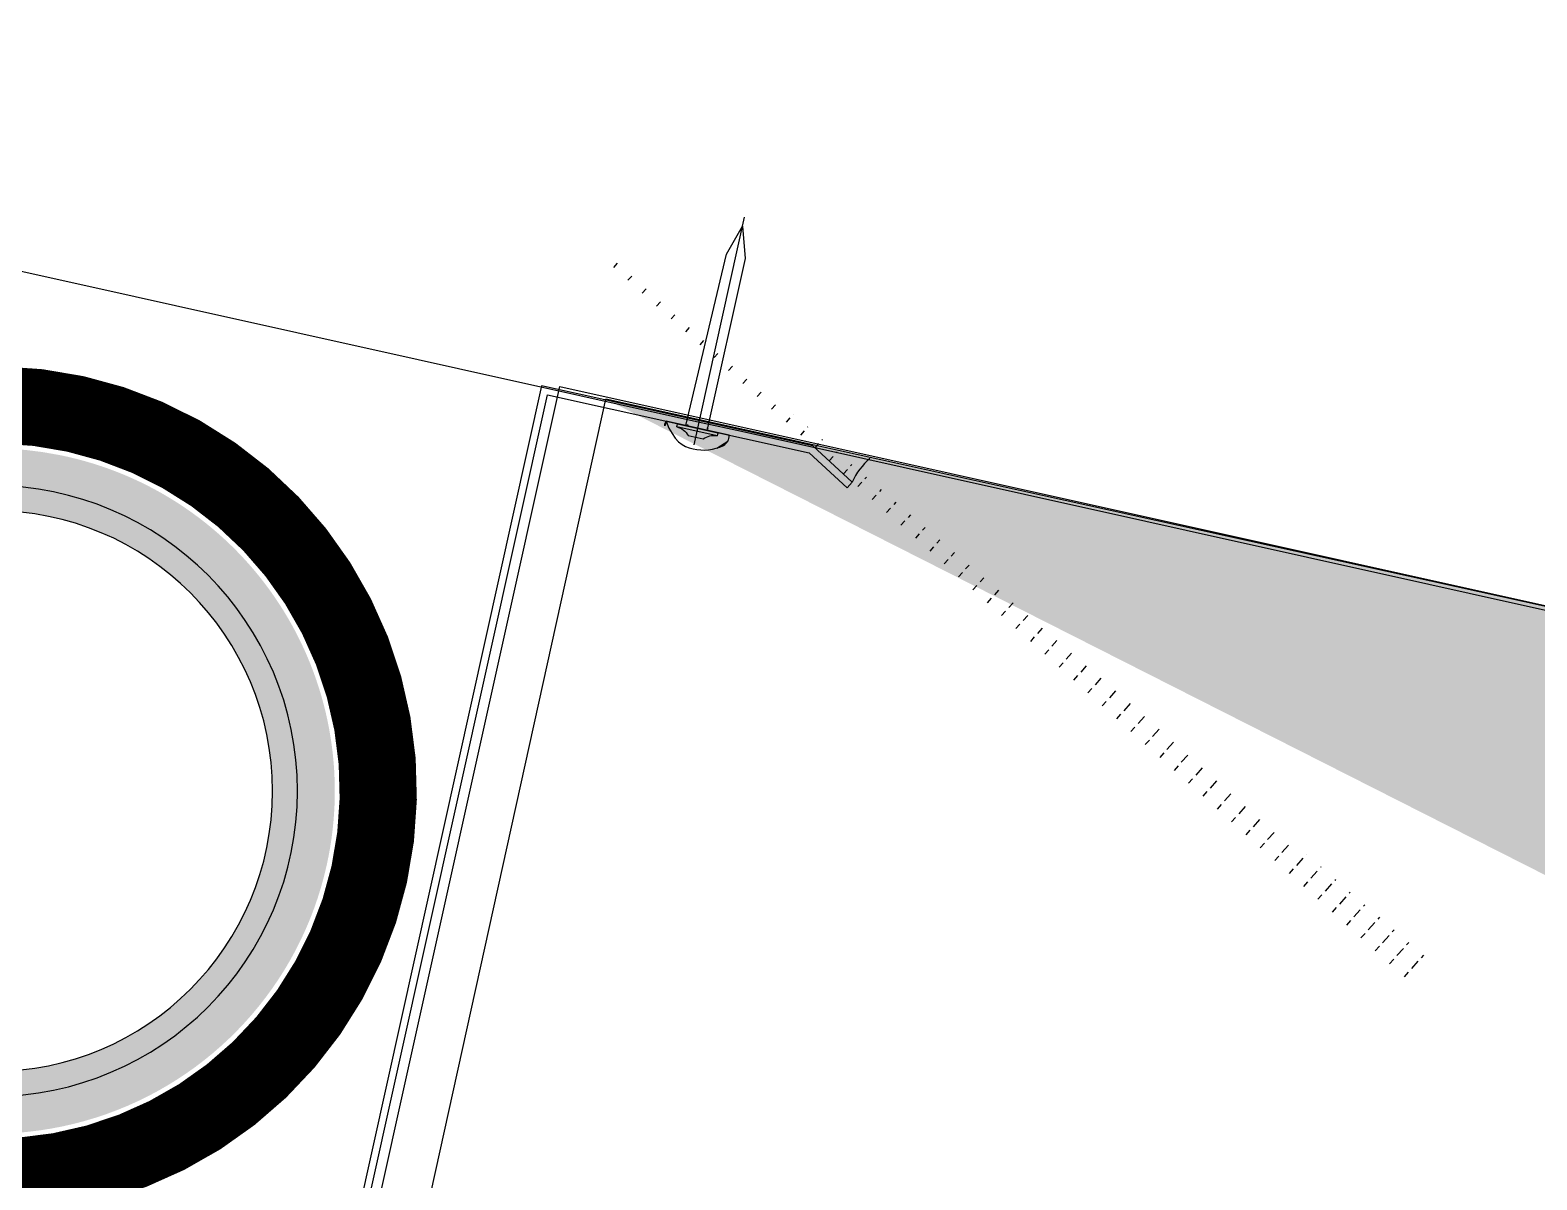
# Model space of a CAD drawing. Header units: inches. Extents: x 0 to 1813292486, y 0 to 3473589894.
# Drawn here: x 600481677.5 to 600481970.1, y 3473213360.1 to 3473213583.3 of the extents above; entities that cross this region are included whole.
import ezdxf
from ezdxf.enums import TextEntityAlignment as Align

# ---------------------------------------------------------------- set-up
doc = ezdxf.new("R2010")
doc.units = ezdxf.units.IN
doc.header["$LTSCALE"] = 1000
doc.header["$MEASUREMENT"] = 0
doc.linetypes.add('AX-MALL-WALL-P02-QT$0$CENTER', pattern=[2, 1.25, -0.25, 0.25, -0.25])
doc.linetypes.add('AX-MALL-WALL-P02-QT$0$DASHED', pattern=[0.75, 0.5, -0.25])
for name, color, linetype in [('A-Anno-Note', 241, 'Continuous'), ('AX-MALL-P02-200$0$A-Anno-Note', 241, 'Continuous'), ('AX-MALL-WALL-P02$0$A-Anno-Note', 241, 'Continuous'), ('AX-MALL-WALL-P02-QT$0$A-Anno-Note', 241, 'Continuous'), ('AX-MALL-WALL-P02-QT$0$A-Detl-Patt', 8, 'Continuous'), ('AX-MALL-WALL-P02-QT$0$A-Detl-Thin', 131, 'Continuous'), ('AX-MALL-WALL-P02-QT$0$A-Wall', 2, 'Continuous'), ('AX-MALL-WALL-P02-QT$0$A-Wall-Patt', 13, 'Continuous'), ('AX-MALL-WALL-P02-QT$0$GC', 2, 'Continuous'), ('AX-MALL-WALL-P02-QT$0$L18', 6, 'Continuous'), ('AX-MALL-WALL-P02-QT$0$SEAL', 95, 'Continuous'), ('AX-MALL-WALL-P02-QT$0$STAIR', 9, 'AX-MALL-WALL-P02-QT$0$DASHED'), ('AX-MALL-WALL-P02-QT$0$STSF', 2, 'Continuous'), ('AX-MALL-WALL-P02-QT$0$zx', 1, 'AX-MALL-WALL-P02-QT$0$CENTER'), ('PX-MALL-P02-LG$0$P-Exsh', 31, 'Continuous'), ('PX-MALL-P02-LG$0$P-Hydt-Boxx', 221, 'Continuous'), ('PX-MALL-P02-LG$0$P-Hydt-Pipe', 221, 'Continuous'), ('PX-MALL-P02-LG$0$P-Pipe-Risr', 7, 'Continuous'), ('PX-MALL-P02-LG$0$P-Pipe-Risr-Arch', 6, 'Continuous'), ('PX-MALL-P02-LG$0$P-Pipe-Risr-W100', 6, 'Continuous'), ('PX-MALL-P02-LG$0$P-Pipe-Risr-W50', 6, 'Continuous')]:
    doc.layers.add(name, color=color, linetype=linetype)
doc.layers.add('AX-MALL-WALL-P02-QT$0$XC-T', color=4, linetype='Continuous', lineweight=40)
doc.styles.add('PX-MALL-P02-LG$0$jzfz', font='gbenor.shx', dxfattribs={"bigfont": 'gbcbig.shx'})

# ---------------------------------------------------------------- blocks, each defined once
blk = doc.blocks.new('AX-MALL-WALL-P02-QT$0$tj')
at = {"layer": 'AX-MALL-WALL-P02-QT$0$A-Detl-Patt'}
h = blk.add_hatch(dxfattribs=at)
h.set_pattern_fill('STEEL', color=256, scale=100.0000000000001, angle=50.43183869082386)
h.set_pattern_definition([(75.00000000004839, (-14278.19445574284, 156289.8254051208), (-153.3407249234246, 41.08752340989569), []), (75.00000000004839, (-14317.88195610046, 156358.5661673546), (-153.3407249234246, 41.08752340989569), [])])
edge = h.paths.add_edge_path()
edge.add_line((88101.273016572, 47666.64152574539), (87883.93542659283, 47459.84604215622))
edge.add_line((87883.93542659283, 47459.84604215622), (91571.54751467705, 43584.64122533798))
edge.add_arc((262949.389629302, 558937.705083496), 543101.4133620498, 251.6057364187558, 260.0288666978238)
edge.add_arc((172180.8466627672, -2862.146247219684), 27099.9982179492, 64.7128659603706, 96.9316049602786, ccw=False)
edge.add_arc((262948.9730309481, 558936.3205539446), 543099.9677998082, 261.6155114784545, 271.7251478115656)
edge.add_line((279298.9759148359, 16082.51663446426), (279298.9759315252, 16382.65274763107))
edge.add_arc((262948.9742454757, 558936.3204835369), 542799.9676941936, 261.62020364125146, 271.7261014454634, ccw=False)
edge.add_arc((172180.8456921196, -2862.14609140989), 27400.00151046549, 64.80631838577902, 96.83815911678944)
edge.add_arc((262949.394896181, 558937.7037490648), 542801.4137571028, 251.6136389015772, 260.02417327084333, ccw=False)
edge.add_line((91737.26096642017, 43845.69257831573), (88101.273016572, 47666.64152574539))
blk.add_lwpolyline([(88103.03003954887, 47737.33037519455), (87813.24658572674, 47461.60306501389), (91543.92713344097, 43541.13421487808, 0.03677856867194786), (168908.9495433569, 23989.2463850975, -0.1416543586965341), (183742.0972260237, 21592.70785188675, 0.04416604653312874), (279348.9759123325, 16034.00206041336), (279348.9759345055, 16434.18465709686, -0.04414427716130016), (183859.0483468771, 21979.79425859451, 0.1405450684183163), (168919.8474783897, 24393.46752309799, -0.03670519880877311), (91764.87840116024, 43889.20268630981), (88103.03007543087, 47737.33033752441)], format="xyb", dxfattribs=at)
blk.add_lwpolyline([(88101.273016572, 47666.64152574539), (87883.93542659283, 47459.84604215622), (91571.54751467705, 43584.64122533798, 0.0367693963449814), (168910.2986617088, 24039.77597379684, -0.1415142461245126), (183756.7420067787, 21641.08926153183, 0.04414024362697595), (279298.9759148359, 16082.51663446426), (279298.9759315252, 16382.65274763107, -0.04412389944666065), (183844.4648458958, 21931.40288829803, 0.1406825130026793), (168918.4574091434, 24342.94360637665, -0.03671436212623864), (91737.26096642017, 43845.69257831573)], format="xyb", close=True, dxfattribs=at)
blk = doc.blocks.new('AX-MALL-WALL-P02-QT$0$SD37x42')
at = {"layer": 'AX-MALL-WALL-P02-QT$0$L18'}
for points in [[(-4, 0.5999999999986585, 0.2084405735842766), (-1.5, 1.799999999998704), (1.5, 1.799999999998704, 0.2084405735842766), (4, 0.5999999999986585), (-4.000000000001819, 0.5999999999986585), (-4, -1.250555214937776e-12), (4, 1.250555214937776e-12), (4, 0.5999999999986585)], [(-2.350000000000364, -7.958078640513122e-13, -0.414213562373131), (-1.850000000000364, -0.5000000000007958), (-1.850000000000364, -34.2000000000013), (0, -40.2000000000013), (1.849999999999454, -34.2000000000013), (1.849999999999454, -0.5000000000007958, -0.414213562373095), (2.349999999999454, -7.958078640513122e-13)]]:
    blk.add_lwpolyline(points, format="xyb", dxfattribs=at)
at = {"layer": 'AX-MALL-WALL-P02-QT$0$zx'}
blk.add_line((0, 3.284486051296312), (0, -41.9599113763594), dxfattribs=at)
blk = doc.blocks.new('AX-MALL-WALL-P02-QT$0$Pm6-sh')
at = {"layer": 'AX-MALL-WALL-P02-QT$0$SEAL'}
h = blk.add_hatch(dxfattribs=at)
h.set_pattern_fill('ANSI37', color=256, scale=10, style=0)
h.set_pattern_definition([(44.99999999999999, (-19.99160936398599, -250.6485757686158), (-0.8838834764831844, 0.8838834764831844), []), (135, (-19.99160936398599, -250.6485757686158), (-0.8838834764831844, -0.8838834764831844), [])])
edge = h.paths.add_edge_path()
edge.add_arc((-0.1900467915774766, -4.521582304008564), 8.617608668481965, 88.77925127449454, 128.8620474018337)
edge.add_arc((-4.281924022181625, 0.5745069437180255), 2.082086379939756, 129.1744172430505, 196.0173535343711)
edge.add_line((-6.283179994102795, -2.273736754432321e-13), (6.283179994102795, -1.13686837721616e-13))
edge.add_arc((4.281924022181697, 0.574506943718061), 2.082086379939664, 343.9826464656304, 410.8255827569511)
edge.add_arc((0.1900467915774762, -4.521582304008486), 8.617608668481887, 51.13795259816609, 91.22074872550532)
blk.add_lwpolyline([(-0.006453183339459656, 4.094070460008197, 0.176699502915152), (-5.597143060081123, 2.188595719429372, 0.300218596868722), (-6.283179994102795, -2.273736754432321e-13), (6.283179994102795, -1.13686837721616e-13, 0.3002185968687222), (5.597143060081095, 2.188595719429372, 0.1766995029151519), (0.006453183339488078, 4.094070460008197)], format="xyb", dxfattribs=at)
blk = doc.blocks.new('AX-MALL-WALL-P02-QT$0$1300XF')
at = {"layer": 'AX-MALL-WALL-P02-QT$0$SEAL'}
h = blk.add_hatch(dxfattribs=at)
h.set_pattern_fill('ANSI33', color=256, scale=15, angle=209.9999999999999, style=0)
h.set_pattern_definition([(284.9999999999998, (-14726210.65778494, -9147197.322050596), (-3.622221848584005, -0.9705714191344534), []), (284.9999999999998, (-14726208.36138831, -9147198.64787581), (-3.622221848584005, -0.9705714191344534), [1.874999999999999, -0.9374999999999993])])
edge = h.paths.add_edge_path()
edge.add_line((936.9084697644575, -240.0695339366794), (947.8939430973842, -242.8843806274235))
edge.add_line((947.8939431160688, -242.884380631207), (937.8765725400299, -245.686578564404))
edge.add_arc((924.7738736216561, -245.0528916381882), 13.11801348290959, 357.2311568340137, 382.326659324864)
at = {"color": 4, "ltscale": 10}
blk.add_lwpolyline([(952.2166069821105, -429.1864013746381, -0.08331468260540871), (817.0773010216653, -604.1000171712949), (274.1162508055568, -255.7887004967779), (952.2949094976648, -429.2064241860062), (996.8880384489894, -254.8176262397319), (318.7093797512352, -81.39990255609155), (274.1162508055568, -255.7887004967779)], format="xyb", dxfattribs=at)
at = {"layer": 'AX-MALL-WALL-P02-QT$0$GC', "linetype": 'ByBlock'}
blk.add_lwpolyline([(958.2771010565921, -413.5917132328614), (958.277134451957, -413.5917217787355), (998.3185694515123, -257.3533202093095), (947.910966247262, -244.4372016936541), (938.2806609272957, -247.1311243698001), (937.876572519599, -245.6865785606205), (947.8939427398145, -242.8843807354569), (1000.143949085788, -256.2725847325637), (959.3578365407302, -415.417092865333), (959.3578365407302, -415.417092865333), (954.9767517149448, -432.5151076577604), (953.5236941538169, -432.1427855770453)], close=True, dxfattribs=at)
at = {"layer": 'AX-MALL-WALL-P02-QT$0$SEAL'}
blk.add_lwpolyline([(936.9084697644575, -240.0695339366794, -0.1099395372882252), (937.8765725195408, -245.6865785624832)], format="xyb", dxfattribs=at)
at = {"layer": 'AX-MALL-WALL-P02-QT$0$STSF'}
blk.add_line((1129.935175852792, -465.0207068304881), (958.9089679121971, -421.1976577918394), dxfattribs=at)
at = {"layer": 'AX-MALL-WALL-P02-QT$0$STAIR', "rotation": 165.628106395928}
blk.add_blockref('AX-MALL-WALL-P02-QT$0$SD37x42', (969.3768010772183, -249.9374685026123), dxfattribs=at)
at = {"layer": 'AX-MALL-WALL-P02-QT$0$XC-T', "extrusion": (0, 0, -1), "zscale": -1, "rotation": 194.371893604072}
blk.add_blockref('AX-MALL-WALL-P02-QT$0$Pm6-sh', (-969.3768010772183, -249.9374685026123), dxfattribs=at)
blk = doc.blocks.new('AX-MALL-WALL-P02-QT$0$mqst2')
at = {"color": 6, "xscale": -1, "rotation": 333.1217330229438}
blk.add_blockref('AX-MALL-WALL-P02-QT$0$1300XF', (269194.7264794111, -33983.34176445007), dxfattribs=at)
blk = doc.blocks.new('AX-MALL-WALL-P02-QT')
at = {"layer": 'AX-MALL-WALL-P02-QT$0$A-Wall-Patt'}
h = blk.add_hatch(dxfattribs=at)
h.set_pattern_fill('普通砖', color=256, scale=200, style=0)
h.set_pattern_definition([(45, (0, 359.0227), (-353.55353201463, 353.55353201463), [])])
h.paths.add_polyline_path([(600291526.0484629, 3473107602.698655, 0.0002382836957387592), (600291957.8312631, 3473107322.568292), (600292001.2418342, 3473107413.605188), (600291959.8038539, 3473107559.637973, -0.0001793365225867353), (600291634.9816828, 3473107770.429253)])
at = {"layer": 'AX-MALL-WALL-P02-QT$0$A-Wall'}
blk.add_arc((600585646.1726027, 3473560475.977864), 540000.7911526943, 236.998151069608, 237.0527616689448, dxfattribs=at)
at = {"layer": 'AX-MALL-WALL-P02-QT$0$A-Anno-Note', "rotation": 339.5681613092181}
blk.add_blockref('AX-MALL-WALL-P02-QT$0$mqst2', (600052179.2710491, 3473232742.396311), dxfattribs=at)
at = {"layer": 'AX-MALL-WALL-P02-QT$0$A-Detl-Thin', "rotation": 339.5681613091762}
blk.add_blockref('AX-MALL-WALL-P02-QT$0$tj', (600144118.6961328, 3473128496.287411), dxfattribs=at)
blk = doc.blocks.new('AX-MALL-WALL-P02')
at = {"layer": 'AX-MALL-WALL-P02$0$A-Anno-Note'}
blk.add_blockref('AX-MALL-WALL-P02-QT', (0, 0), dxfattribs=at)
blk = doc.blocks.new('PX-MALL-P02-LG$0$XHS1')
at = {"layer": 'PX-MALL-P02-LG$0$P-Hydt-Boxx', "ltscale": 0.7}
for p, q in [((-349.9969997406006, 239.9999995231628), (-349.9969996213913, 60)), ((350.0030006170273, 60), (-349.996999502182, 60))]:
    blk.add_line(p, q, dxfattribs=at)
blk.add_solid([(350.0030006170273, 240), (350.0030002593994, 60.00000047683716), (-349.9969996213913, 60)], dxfattribs=at)
blk = doc.blocks.new('PX-MALL-P02-LG$0$20211220143732')
at = {"layer": 'PX-MALL-P02-LG$0$P-Hydt-Boxx', "ltscale": 0.7, "xscale": -1}
blk.add_blockref('PX-MALL-P02-LG$0$XHS1', (-349.9969999989844, 0), dxfattribs=at)
blk = doc.blocks.new('PX-MALL-P02-LG$0$P-Risr')
at = {"layer": 'PX-MALL-P02-LG$0$P-Pipe-Risr-W50'}
h = blk.add_hatch(color=0, dxfattribs=at)
edge = h.paths.add_edge_path()
edge.add_ellipse((0, 0), major_axis=(47.05795628796547, 47.05795628796547), ratio=0.9999999999999695, start_angle=225.0000000000009, end_angle=405.0000000000009, ccw=False)
edge.add_ellipse((0, 0), major_axis=(47.05795628796764, 47.05795628796764), ratio=0.9999999999998785, start_angle=133.9675974886221, end_angle=225.0000000000035, ccw=False)
edge.add_line((-66.53919663240958, 1.199087783927098), (-54.4367953546693, 1.199087783927098))
edge.add_ellipse((0, 0), major_axis=(-38.50196423560672, 38.50196423560672), ratio=0.9999999999999859, start_angle=43.73814098242129, end_angle=134.9999999999996)
edge.add_ellipse((0, 0), major_axis=(38.50196423561096, 38.50196423561096), ratio=0.9999999999998216, start_angle=225.0000000000051, end_angle=405.0000000000051)
edge.add_ellipse((0, 0), major_axis=(38.50196423560679, 38.50196423560679), ratio=0.9999999999999831, start_angle=45.00000000000048, end_angle=133.7381409824204)
edge.add_line((-54.43679535467527, 1.199087783927098), (-66.53919663241555, 1.199087783927098))
edge.add_ellipse((0, 0), major_axis=(-47.05795628796762, 47.05795628796762), ratio=0.9999999999998742, start_angle=-45.00000000000358, end_angle=43.967597488629224, ccw=False)
at = {"layer": 'PX-MALL-P02-LG$0$P-Pipe-Risr-Arch', "ltscale": 0.7}
blk.add_circle((0, 0), 59.29000000000001, dxfattribs=at)
at = {"layer": 'PX-MALL-P02-LG$0$P-Pipe-Risr-W100', "color": 0, "const_width": 15}
blk.add_lwpolyline([(-75, 0, 1), (75, 0, 1)], format="xyb", close=True, dxfattribs=at)
at = {"layer": 'PX-MALL-P02-LG$0$P-Pipe-Risr-W50'}
blk.add_circle((0, 0), 54.45000000000001, dxfattribs=at)
at = {"layer": 'PX-MALL-P02-LG$0$P-Pipe-Risr', "style": 'PX-MALL-P02-LG$0$jzfz', "width": 0.6, "flags": 1}
for tag, p in [('SYS-MARK', (0.3310501334344735, -45.65933377496549)), ('RANGE', (0.3337570973526454, -45.67887874227017))]:
    blk.add_attdef(tag, text='', height=0.015625, dxfattribs=at).set_placement(p, align=Align.MIDDLE)
blk = doc.blocks.new('PX-MALL-P02-LG')
at = {"layer": 'PX-MALL-P02-LG$0$P-Exsh', "rotation": 147.1179891377087}
blk.add_blockref('PX-MALL-P02-LG$0$20211220143732', (600291751.9956077, 3473107527.998504), dxfattribs=at)
at = {"layer": 'PX-MALL-P02-LG$0$P-Hydt-Pipe', "color": 221, "xscale": -1, "rotation": 57.11798703805242}
blk.add_blockref('PX-MALL-P02-LG$0$P-Risr', (600291581.1508383, 3473107447.923133), dxfattribs=at)
blk = doc.blocks.new('AX-MALL-P02-200')
at = {"layer": 'AX-MALL-P02-200$0$A-Anno-Note'}
blk.add_blockref('AX-MALL-WALL-P02', (0, 0), dxfattribs=at)
blk.add_blockref('PX-MALL-P02-LG', (0, 0), dxfattribs=at)

msp = doc.modelspace()

# ---------------------------------------------------------------- block references
at = {"layer": 'A-Anno-Note', "rotation": 20.43183869077545}
msp.add_blockref('AX-MALL-P02-200', (1250392458.527329, 9048125.682563305), dxfattribs=at)

doc.saveas('drawing.dxf')
